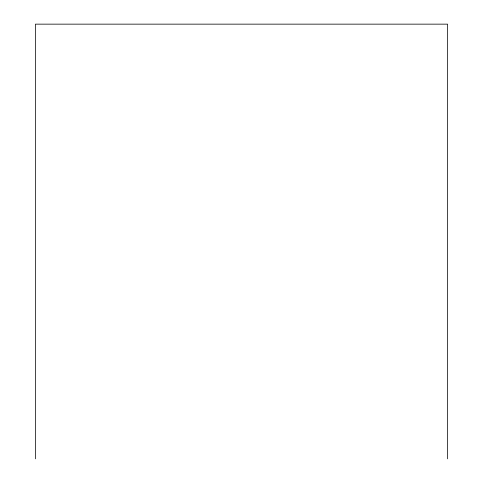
<?xml version="1.0" encoding="UTF-8"?>
<svg xmlns="http://www.w3.org/2000/svg" width="483" height="483" viewBox="0 0 483 483"><rect width="100%" height="100%" fill="white"/><g stroke="black" fill="none" stroke-linecap="round" stroke-linejoin="round"><path stroke-width="0.72" d="M447.59 458.85L447.59 24.15L35.41 24.15L35.41 458.85"/></g></svg>
